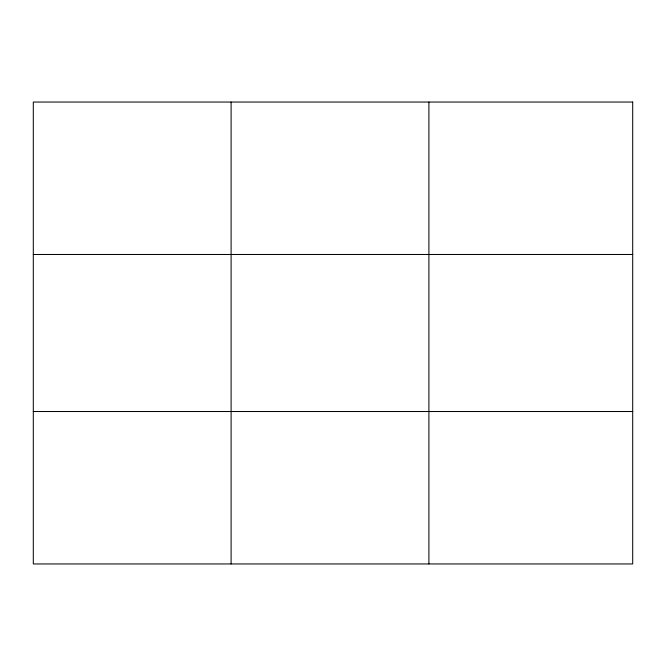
<?xml version="1.0" encoding="UTF-8"?>
<svg xmlns="http://www.w3.org/2000/svg" width="666" height="666" viewBox="0 0 666 666"><rect width="100%" height="100%" fill="white"/><g stroke="black" fill="none" stroke-linecap="round" stroke-linejoin="round"><path stroke-width="1" d="M231.102 563.952L231.102 102.048M428.904 563.952L428.904 102.048M33.3 254.479L632.7 254.479M33.3 411.521L632.7 411.521M632.7 102.048L632.7 563.952L33.3 563.952L33.3 102.048L632.7 102.048"/></g></svg>
